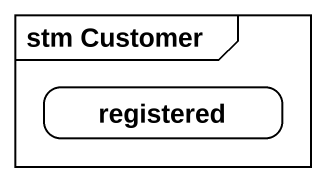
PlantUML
@startuml
mainframe stm Customer
hide empty description
state registered
@enduml
